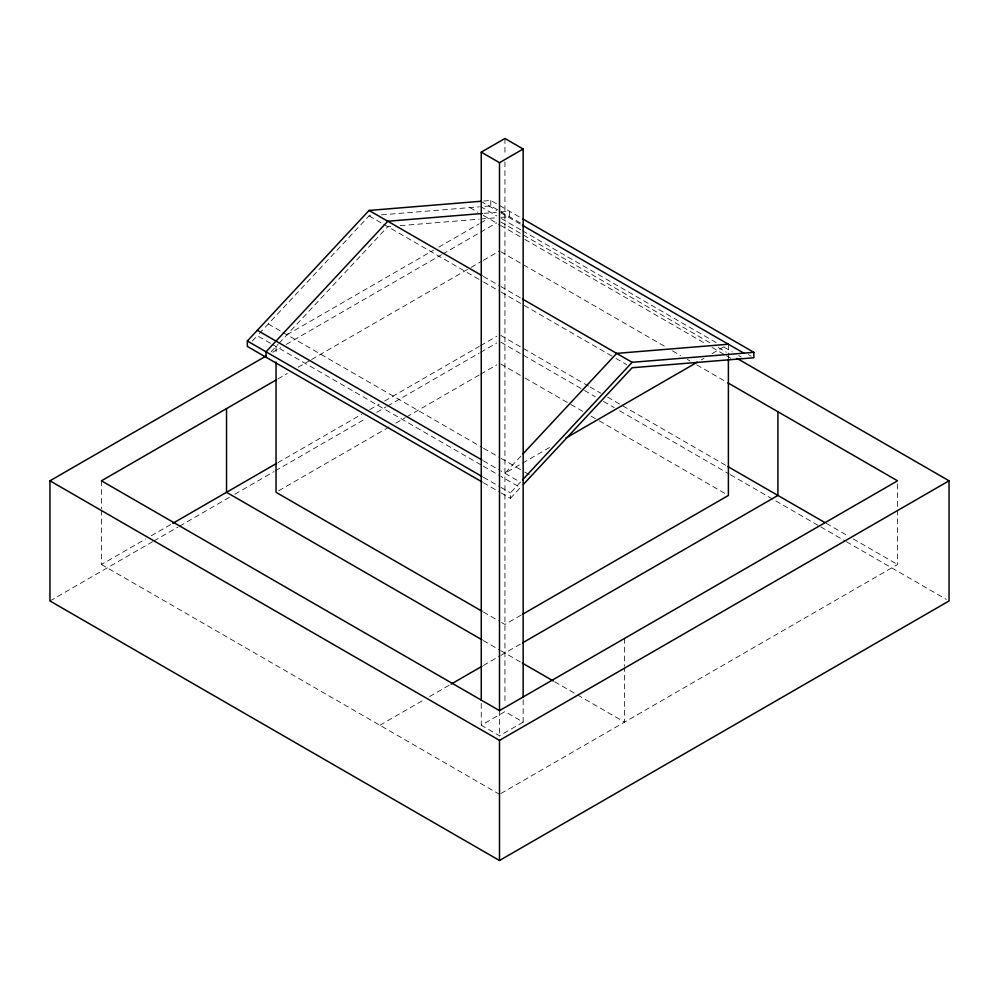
<?xml version="1.0" encoding="UTF-8"?>
<svg xmlns="http://www.w3.org/2000/svg" width="999" height="999" viewBox="0 0 999 999"><rect width="100%" height="100%" fill="white"/><g stroke="black" fill="none" stroke-linecap="round" stroke-linejoin="round"><path stroke-width="0.75" stroke-dasharray="5 3.75" d="M252.335 341.084L257.317 335.726L270.692 343.444M259.315 333.591L369.056 215.871L373.713 215.484M271.041 351.885L278.022 344.393M279.021 343.319L387.762 226.673L393.968 226.161M520.891 456.131L504.932 473.251L549.487 447.527M500.949 492.869L510.402 498.326L510.402 492.894L520.392 482.18L500.886 470.916M510.402 498.326L520.392 487.612L500.886 476.348M287 334.765L433.441 250.212M438.823 247.115L479.133 223.838M480.469 223.064L488.536 218.406M272.702 352.21L280.794 347.527M286.201 344.418L441.446 254.782M442.794 253.996L479.245 232.954M480.594 232.18L496.803 222.827M277.872 378.958L287.337 373.489M298.139 367.245L310.302 360.227M311.663 359.453L469.767 268.157M471.116 267.382L481.93 261.139M483.279 260.364L499.5 250.999M101.448 510.264L101.448 564.51L145.829 538.898M151.211 535.789L171.378 524.138M277.872 462.662L361.663 414.285M369.767 409.602L379.233 404.145M384.627 401.024L479.233 346.403M480.581 345.629L496.803 336.263M49.95 600.961L152.547 541.733M153.896 540.946L178.197 526.923M179.545 526.148L229.495 497.302M234.902 494.193L274.051 471.578M275.399 470.804L365.846 418.581M376.648 412.35L386.101 406.893M387.45 406.118L479.245 353.109M480.594 352.335L496.803 342.982M278.721 490.746L390.459 426.236M395.841 423.126L405.269 417.694M406.618 416.908L479.308 374.937M480.656 374.163L496.803 364.835M701.31 359.865L703.995 358.316M712.062 353.658L725.961 345.642M521.078 615.134L504.932 624.45L498.189 620.566M379.857 725.249L424.238 699.625M429.607 696.528L449.787 684.877M483.404 665.459L499.55 656.143M500.886 655.369L521.141 643.681M481.256 703.446L481.256 725.249L504.932 711.588L523.164 722.115L523.164 698.763M523.164 722.115L499.5 735.776L481.256 725.249M500.849 793.556L897.552 564.51L897.552 510.264M483.641 201.049L490.784 200.462L520.292 217.495M381.456 214.847L479.42 206.818M520.292 222.927L490.784 205.894L480.794 206.706L496.828 215.971M483.978 213.349L496.391 212.337M500.924 211.963L509.49 211.264L509.49 216.696L499.5 217.507L521.041 229.945M400.162 225.649L479.233 219.168M480.781 219.043L496.753 217.732M748.451 354.657L751.148 356.206M480.794 201.274L496.828 210.539M500.849 212.849L521.041 224.513M522.39 230.732L717.619 343.444M724.362 347.327L732.267 351.898M738.711 355.619L741.283 357.105M500.849 222.04L711.45 343.631M718.206 347.527L726.298 352.21M469.83 207.605L477.847 212.238M483.191 215.322L499.3 224.625M500.649 225.399L523.538 238.624M524.887 239.398L706.655 344.343M712.05 347.452L725.162 355.02M726.448 355.769L732.891 359.49M500.849 251.773L665.734 346.965M672.489 350.874L680.594 355.557M687.362 359.453L690.059 361.014M696.815 364.922L726.548 382.08M483.366 276.423L499.525 285.751M500.861 286.538L521.066 298.189M369.056 215.871L382.417 223.576M383.753 224.35L482.267 281.231M483.616 282.005L499.825 291.358M501.173 292.145L522.764 304.608M524.125 305.394L614.572 357.617M615.921 358.391L626.723 364.635M500.849 335.477L588.698 386.201M590.047 386.975L600.861 393.219M607.617 397.127L726.548 465.784M826.298 523.376L847.814 535.801M853.196 538.898L897.552 564.51M500.849 342.195L583.204 389.747M584.552 390.522L595.354 396.765M603.446 401.436L614.248 407.667M619.655 410.789L728.995 473.926M730.344 474.7L819.455 526.148M820.803 526.923L845.104 540.946M846.453 541.733L946.353 599.412M500.849 364.061L523.738 377.272M525.087 378.059L569.517 403.708M570.866 404.483L582.979 411.476M591.058 416.146L597.789 420.03M599.138 420.804L728.396 495.442M268.294 323.963L281.656 331.68M282.992 332.455L482.23 447.49M483.578 448.264L499.737 457.592M501.086 458.366L523.626 471.378M524.912 472.127L530.069 475.099M483.379 460.814L499.537 470.142M272.028 344.218L482.042 465.472M483.379 466.246L499.537 475.574M483.404 477.297L499.6 486.65M500.949 487.437L510.402 492.894M483.404 482.729L499.6 492.082M483.379 612.012L496.853 619.792M483.304 640.559L499.525 649.924M500.874 650.699L521.053 662.349M554.67 681.755L576.173 694.18M577.522 694.954L624.575 722.115L624.575 667.869M101.448 564.51L499.5 794.33M897.552 483.916L897.552 508.716M728.396 344.23L728.396 358.966M624.575 638.411L624.575 666.321M504.932 138.486L504.932 155.619M504.932 161.85L504.932 703.808M499.5 710.626L499.5 736.975M490.784 200.462L490.784 205.894M276.036 346.528L276.036 354.283M101.448 480.806L101.448 508.716"/><path stroke-width="1.5" d="M482.055 481.955L247.34 346.441L247.34 341.009L369.056 210.439L480.794 201.274M523.014 453.846L616.658 353.384L728.396 344.23M522.514 479.895L632.13 362.312L753.845 352.335L753.845 357.767L632.13 367.744L523.376 484.403M481.256 700.336L481.256 152.148L504.932 138.486L523.164 149.013L523.164 697.202M481.256 152.148L499.5 162.687L523.164 149.013M737.1 358.441L949.05 480.806L949.05 600.961L499.5 860.514L49.95 600.961L49.95 480.806L265.946 356.106M276.523 379.732L101.448 480.806L499.5 710.626L897.552 480.806L727.896 382.867M172.727 523.364L276.523 463.436M565.609 438.211L697.277 362.2M522.427 614.348L728.396 495.442L728.396 358.966M451.136 684.103L482.067 666.246M522.489 642.894L777.909 495.442L777.909 411.738M49.95 480.806L499.5 740.359L949.05 480.806M482.43 213.474L387.762 221.241L266.046 351.81L266.046 357.242M522.989 219.056L753.845 352.335M522.39 225.299L743.855 353.159M369.056 210.439L482.017 275.649M522.415 298.976L632.13 362.312M727.896 466.57L824.962 522.602M257.317 330.294L482.042 460.039M247.34 341.009L482.055 476.523M482.042 611.238L276.036 492.307L276.036 362.038M481.955 639.772L226.523 492.307L226.523 408.603M522.402 663.136L553.321 680.981M499.5 162.687L499.5 710.863M499.5 740.359L499.5 860.514"/></g></svg>
